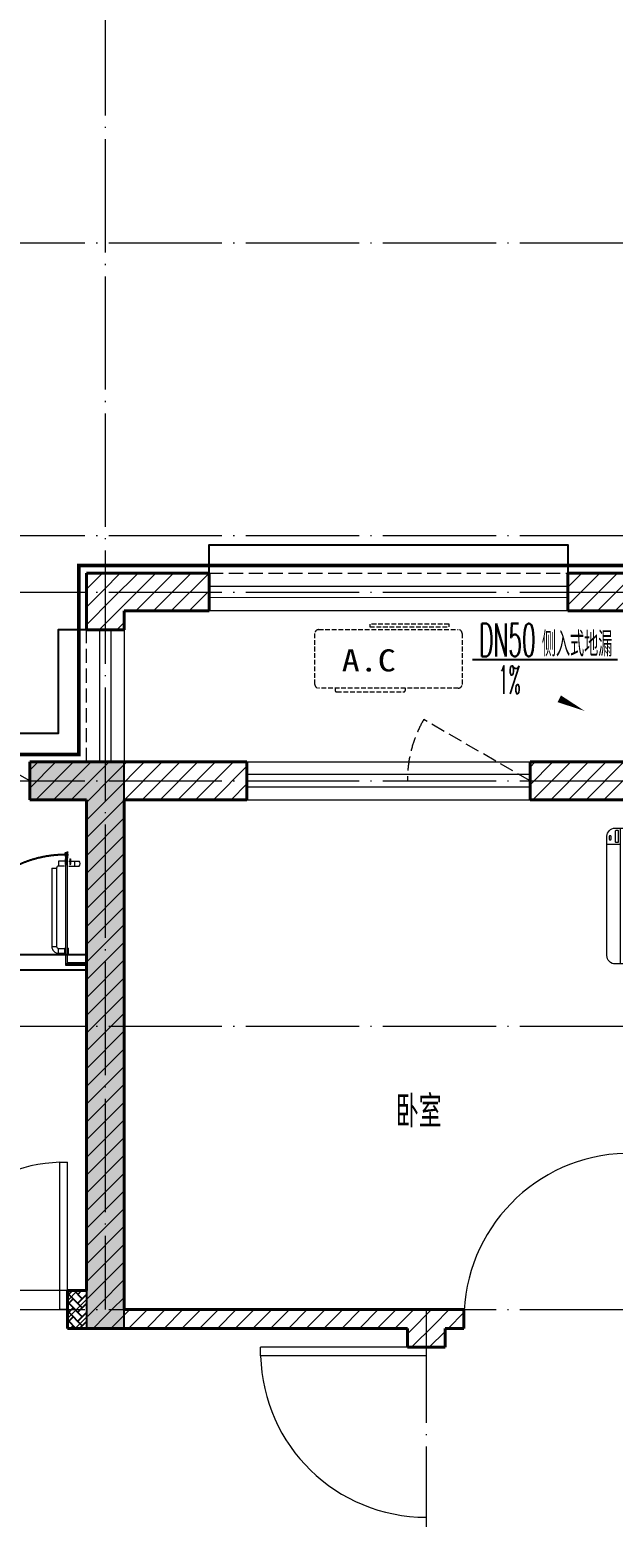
# Model space of a CAD drawing. Extents: x 27938 to 650306, y -92720 to 1524912.
# Drawn here: x 300917 to 304007, y 109106 to 116984 of the extents above; entities that cross this region are included whole.
import ezdxf

# ---------------------------------------------------------------- set-up
doc = ezdxf.new("R2010")
doc.units = 0
doc.header["$LTSCALE"] = 1000
doc.header["$MEASUREMENT"] = 0
doc.linetypes.add('DASH', pattern=[0.35, 0.25, -0.1])
doc.linetypes.add('DOTE', pattern=[2.42, 2, -0.2, 0.02, -0.2])
for name, color, linetype in [('COLUMN', 9, 'Continuous'), ('IP-bath&kitchen-JOHNSON', 4, 'Continuous'), ('P-bath&kitchen-JOHNSON', 4, 'Continuous'), ('PUB_TEXT', 4, 'Continuous'), ('TWT_LEAD', 3, 'Continuous'), ('保温', 6, 'Continuous'), ('看线', 251, 'Continuous')]:
    doc.layers.add(name, color=color, linetype=linetype)
for name, color, linetype, lineweight in [('DOTE', 19, 'DOTE', 9), ('LVTRY', 1, 'Continuous', 13), ('PUB_HATCH', 8, 'Continuous', 9), ('WALL', 9, 'Continuous', 40), ('WINDOW', 8, 'Continuous', 15), ('平面-排水沟', 86, 'Continuous', 15), ('平面-栏杆', 135, 'Continuous', 15), ('平面-看线', 45, 'Continuous', 15), ('平面-空调预留孔', 173, 'Continuous', 15)]:
    doc.layers.add(name, color=color, linetype=linetype, lineweight=lineweight)
doc.styles.add('_TCH_DIM', font='SIMPLEX.shx', dxfattribs={"width": 0.6, "oblique": 10, "bigfont": 'hztxt.shx'})
doc.styles.add('_TWT_SERIAL', font='simplex.shx', dxfattribs={"width": 0.6, "oblique": 10, "height": 3, "bigfont": 'aadri.shx'})
doc.styles.get("Standard").update_dxf_attribs({"font": 'gbenor.shx', "bigfont": 'gbcbig.shx'})
doc.styles.add('黑体', font='simhei.ttf')
pattern_1 = [(45, (0, 47.75), (-47.022601, 47.022601), [])]

# ---------------------------------------------------------------- blocks, each defined once
blk = doc.blocks.new('FGDGDRGSDGDG')
at = {"layer": 'DOTE', "linetype": 'DOTE', "ltscale": 0.3}
for p, q in [((519382.5, 529998.5), (519382.5, 522348.5)), ((488182.5, 527998.5), (546982.5, 527998.5)), ((488182.5, 526448.5), (546982.5, 526448.5)), ((488182.5, 526148.5), (546982.5, 526148.5)), ((488182.5, 525148.5), (546982.5, 525148.5)), ((488182.5, 523848.5), (546982.5, 523848.5)), ((488182.5, 522348.5), (546982.5, 522348.5)), ((521082.5, 522348.5), (521082.5, 513948.5))]:
    blk.add_line(p, q, dxfattribs=at)
blk = doc.blocks.new('rrrrrrrrrrrra')
at = {"color": 0}
for p, q in [((252.6, 483.7), (-87.4, 483.7)), ((-112.4, 458.7), (-112.4, 324.3)), ((277.6, 324.3), (277.6, 458.7)), ((-112.4, 324.3), (-63.7, -103.4)), ((277.6, 324.3), (227.5, -115.6)), ((-59.1, 271.1), (224.3, 271.1)), ((-20.6, 232.4), (-34.2, 153.6)), ((191.3, 200.5), (-26.1, 200.5)), ((185.8, 232.4), (-20.6, 232.4)), ((185.8, 232.4), (199.4, 153.6))]:
    blk.add_line(p, q, dxfattribs=at)
for centre, radius, start, end in [((-87.4, 458.7), 25, 90, 180), ((252.6, 458.7), 25, 0, 90), ((-59.1, 324.3), 53.3, 180, 270), ((224.3, 324.3), 53.3, 270, 0), ((-322.6, 209.8), 293.8, 333.53685, 351.48282), ((487.8, 209.8), 293.8, 188.51718, 206.46315), ((149, -3.2), 224.1, 158.52022, 180), ((16.2, -3.2), 224.1, 0, 21.47978), ((83.8, -63.6), 152.8, 195.07732, 340.11812)]:
    blk.add_arc(centre, radius, start, end, dxfattribs=at)
blk = doc.blocks.new('A$C1E0F638F')
at = {"color": 0}
for points in [[(499.7, 435.1), (499.7, 85.1), (0, 85.1), (0, 435.1)], [(269.9, 30), (229.9, 30), (229.9, 195), (269.9, 195)], [(119.9, 0), (179.9, 0), (179.9, 60), (119.9, 60)], [(146.9, 55), (152.9, 55), (152.9, 5), (146.9, 5)], [(229.9, 30), (269.9, 30), (269.9, 10), (229.9, 10)], [(379.9, 0), (319.9, 0), (319.9, 60), (379.9, 60)], [(352.9, 55), (346.9, 55), (346.9, 5), (352.9, 5)]]:
    blk.add_lwpolyline(points, close=True, dxfattribs=at)
blk.add_lwpolyline([(269.9, 60), (279.9, 60), (279.9, 0), (219.9, 0), (219.9, 60), (229.9, 60)], dxfattribs=at)
blk.add_circle((249.9, 236.3), 26, dxfattribs=at)
blk = doc.blocks.new('135')
blk.add_hatch(color=0).paths.add_polyline_path([(4.8, 1.8), (3.6, -1), (-4.7, 2.5), (-3.5, 5.3)])
at = {"color": 0}
for p, q in [((-6.3, 2.6), (5.4, -2.3)), ((-5.7, 2.9), (-5.2, 2.7)), ((-5.6, 18.9), (-3.4, 19.4)), ((-3.4, 19.4), (-5.5, 19.4)), ((5.2, 10.9), (-5.3, 10.9)), ((5.2, 9.7), (-5.2, 9.7)), ((-5.2, 2.7), (-3.8, 5.9)), ((-5, 10.9), (-5, 30.5)), ((-3.8, 5.9), (5.4, 2.1)), ((0, 0), (0, 39.1)), ((5.6, 18.9), (3.4, 19.3)), ((3.4, 19.3), (5.6, 19.3)), ((4.1, -1.2), (5.4, 2.1)), ((5, 10.9), (5, 32.3)), ((4.1, -1.2), (5.7, -1.8))]:
    blk.add_line(p, q, dxfattribs=at)
for centre, radius, start, end in [((6.2, 15.8), 13.5, 151.01474, 204.84033), ((13.5, 4.2), 20.5, 163.09243, 182.0012), ((-6, 3.6), 1, 184.22753, 248.46611), ((8.6, 15.5), 14.6, 166.278, 198.09535), ((13.5, 4.2), 19.5, 163.74431, 182.52687), ((-5.5, 3.3), 0.5, 181.9385, 247.25971), ((-5.2, 22.1), 0.5, 335.76434, 151.01474), ((3.8, 18.1), 9.42, 155.76434, 171.97728), ((5.2, 22.3), 0.5, 29.84246, 204.57404), ((-5.9, 17.2), 11.7, 10.47502, 24.57404), ((29.1, 6.7), 24, 172.94395, 199.23182), ((-6.3, 15.4), 12.4, 338.64492, 16.0476), ((-6, 15.8), 13.4, 334.91114, 29.84246), ((26.4, 6.3), 20.6, 169.14538, 199.95258), ((5.9, -1.2), 1.17, 247.45971, 19.95258), ((5.9, -1.4), 0.5, 247.45971, 19.23182)]:
    blk.add_arc(centre, radius, start, end, dxfattribs=at)
blk.add_open_spline([(-5, 30.5), (-4.1, 31.3), (-2.3, 33), (0.9, 29.2), (3.5, 31.1), (5, 32.3)], degree=3, knots=[0, 0, 0, 0, 3.066329, 6.218313, 11.124135, 11.124135, 11.124135, 11.124135], dxfattribs=at)
blk = doc.blocks.new('SDFAWERAWER')
at = {"layer": 'LVTRY', "color": 0}
for p, q in [((593987.8, -1242190.5), (593978.2, -1242214)), ((594017.1, -1242202.5), (593987.8, -1242190.5)), ((594015.8, -1242220.4), (594027.2, -1242192.7)), ((594022.6, -1242211.4), (594029.8, -1242193.8)), ((594025.4, -1242210.8), (594031.1, -1242196.8)), ((594027.2, -1242192.7), (594033, -1242195.1)), ((594029.8, -1242193.8), (594031.1, -1242196.8)), ((594032.2, -1242197.2), (594033, -1242195.1)), ((594033, -1242195.1), (594034, -1242197.4)), ((594033.8, -1242197.9), (594034, -1242197.4)), ((593941.2, -1242210.1), (593783.7, -1242594.8)), ((593964.6, -1242219.7), (593807.2, -1242604.4)), ((593941.2, -1242210.1), (593964.6, -1242219.7)), ((594007.5, -1242226), (593978.2, -1242214)), ((594015.8, -1242220.4), (594021.7, -1242222.8)), ((594025.7, -1242203.9), (594018.5, -1242221.5)), ((594018.5, -1242221.5), (594021.5, -1242220.3)), ((594025.4, -1242210.8), (594021.5, -1242220.3)), ((594022.6, -1242220.7), (594021.7, -1242222.8)), ((594021.7, -1242222.8), (594023.9, -1242221.9)), ((594024.2, -1242221.4), (594023.9, -1242221.9)), ((594027.7, -1242234.3), (594078.4, -1242255)), ((594047.3, -1242200.9), (594035.9, -1242228.7)), ((594035.9, -1242228.7), (594038.6, -1242229.7)), ((594037.3, -1242210.8), (594088, -1242231.6)), ((594038.6, -1242229.7), (594045.2, -1242213.6)), ((594038.6, -1242229.7), (594041.6, -1242228.5)), ((594041.6, -1242228.5), (594051.2, -1242205)), ((594049.9, -1242202), (594043.3, -1242218.2)), ((594047.3, -1242200.9), (594049.9, -1242202)), ((594049.9, -1242202), (594051.2, -1242205)), ((594057.1, -1242246.3), (594066.7, -1242222.8)), ((593783.7, -1242594.8), (593807.2, -1242604.4)), ((593803.2, -1242641.3), (593812.8, -1242617.9)), ((593803.2, -1242641.3), (593832.6, -1242653.3)), ((593812.8, -1242617.9), (593842.2, -1242629.9)), ((593842.2, -1242629.9), (593832.6, -1242653.3)), ((593833.8, -1242656.3), (593832.6, -1242653.3)), ((593845.2, -1242628.6), (593833.8, -1242656.3)), ((593836.5, -1242657.4), (593833.8, -1242656.3)), ((593847.8, -1242629.7), (593836.5, -1242657.4)), ((593845.2, -1242628.6), (593842.2, -1242629.9)), ((593847.8, -1242629.7), (593845.2, -1242628.6)), ((593847.1, -1242661.8), (593858.5, -1242634.1)), ((593847.1, -1242661.8), (593849.8, -1242662.9)), ((593849.8, -1242662.9), (593861.2, -1242635.2)), ((593852.1, -1242661.9), (593862.1, -1242637.4)), ((593858.5, -1242634.1), (593861.2, -1242635.2)), ((593861.2, -1242635.2), (593862.1, -1242637.4))]:
    blk.add_line(p, q, dxfattribs=at)
blk.add_lwpolyline([(593823.5, -1242717), (594045.8, -1242173.9), (594036.5, -1242170.2), (593814.2, -1242713.2)], close=True, dxfattribs=at)
blk.add_arc((594075.3, -1242240), 15.3, 281.79322, 33.70188, dxfattribs=at)
for centre, major_axis, start_param, end_param in [((593974.2, -1242223.6), (3.93, 9.6), 0, 1.570796), ((593816.8, -1242608.3), (13.5, 33.1), 1.570796, 3.141593), ((593816.8, -1242608.3), (3.93, 9.6), 1.570796, 3.141593)]:
    blk.add_ellipse(centre, major_axis=major_axis, ratio=1, start_param=start_param, end_param=end_param, dxfattribs=at)
at = {"layer": 'P-bath&kitchen-JOHNSON', "color": 0, "linetype": 'DASH'}
blk.add_arc((593809.8, -1242714), 586.2, 67.53695, 157.13247, dxfattribs=at)
at = {"layer": 'LVTRY', "color": 8, "xscale": -1, "rotation": 157.7329157530927}
blk.add_blockref('135', (594045.3, -1242161.9), dxfattribs=at)
blk = doc.blocks.new('A$C5DCB2F21')
at = {"layer": 'IP-bath&kitchen-JOHNSON', "color": 0}
for p, q in [((-68.3, -213.2), (-157.7, -275)), ((68.2, -213.2), (157.6, -275)), ((-0.1, -261.4), (-0.1, -424.7))]:
    blk.add_line(p, q, dxfattribs=at)
for centre, major_axis, ratio, start_param, end_param in [((0, -178.8), (-51, 0), 0.990052, -1.36297, 4.504563), ((0, -177.8), (-26.8, 0), 0.994812, -1.167677, 4.309269)]:
    blk.add_ellipse(centre, major_axis=major_axis, ratio=ratio, start_param=start_param, end_param=end_param, dxfattribs=at)
at = {"layer": 'LVTRY', "color": 0}
for p, q in [((73.6, 0), (-73.6, 0)), ((-10.5, -173.5), (-10.5, -49.3)), ((10.6, -173.5), (10.6, -49.3))]:
    blk.add_line(p, q, dxfattribs=at)
blk.add_lwpolyline([(73.6, 0), (73.6, -15.8), (-73.6, -15.8), (-73.6, 0)], dxfattribs=at)
for points in [[(-26.3, -30.7, -0.364142), (-37.8, -15.8, -0.020495)], [(-10.5, -49.4, 0.214893), (-26.3, -30.7, 7.649644)], [(10.6, -49.3, -0.21439), (26.3, -30.7, -7.649644)], [(26.3, -30.7, 0.364142), (37.8, -15.8, 0.020495)]]:
    blk.add_lwpolyline(points, format="xyb", dxfattribs=at)
blk.add_arc((0, -173.5), 10.5, 180, 0, dxfattribs=at)
for centre, major_axis, ratio, start_param, end_param in [((0, -181.3), (53.6, 0), 0.987577, 1.76809, 7.656688), ((-12.4, -164.7), (0, 1.43), 0.85, -1.570796, 4.712389), ((-12.4, -189.2), (0, 1.43), 0.85, 4.712389, 10.995574), ((12.5, -164.7), (0, 1.43), 0.85, 4.712389, 10.995574), ((12.5, -189.2), (0, 1.43), 0.85, 4.712389, 10.995574)]:
    blk.add_ellipse(centre, major_axis=major_axis, ratio=ratio, start_param=start_param, end_param=end_param, dxfattribs=at)
blk = doc.blocks.new('GDGDRGDGRD')
at = {"layer": 'IP-bath&kitchen-JOHNSON', "color": 0}
for p, q in [((490532.6, 524228.1), (491882.6, 524228.1)), ((490532.6, 524193.1), (491182.6, 524193.1)), ((490532.6, 524183.1), (491182.6, 524183.1)), ((490532.6, 524148.1), (491882.6, 524148.1)), ((491182.6, 524183.1), (491182.6, 524193.1)), ((491882.6, 524183.1), (491782.6, 524183.1)), ((491782.6, 524173.1), (491782.6, 524183.1)), ((491882.6, 524173.1), (491782.6, 524173.1))]:
    blk.add_line(p, q, dxfattribs=at)
for points in [[(490532.6, 525048.5), (490532.6, 524148.1), (490282.6, 524148.1)], [(490482.6, 525048.5), (490482.6, 524248.1), (490282.6, 524248.1)]]:
    blk.add_lwpolyline(points, dxfattribs=at)
at = {"layer": 'LVTRY', "color": 0}
blk.add_lwpolyline([(490882.6, 522448.5), (490282.6, 522448.5), (490282.6, 523348.5), (490882.6, 523348.5)], close=True, dxfattribs=at)
at = {"layer": 'IP-bath&kitchen-JOHNSON', "color": 8}
for name, p, rotation in [('A$C5DCB2F21', (490532.6, 524673.5), 90.008488524447), ('SDFAWERAWER', (-528535.9, 1449333.6), 22.25976934310711)]:
    blk.add_blockref(name, p, dxfattribs=dict(at, rotation=rotation))
at = {"layer": 'LVTRY', "color": 8, "extrusion": (0, 0, -1), "xscale": -1, "zscale": -1, "rotation": 270}
blk.add_blockref('rrrrrrrrrrrra', (-490766.3, 523665.7), dxfattribs=at)
at = {"layer": 'LVTRY', "color": 8, "xscale": -1, "rotation": 270}
blk.add_blockref('A$C1E0F638F', (490347.5, 522648.8), dxfattribs=at)
blk = doc.blocks.new('gdfgdgdgr')
at = {"layer": 'PUB_HATCH'}
blk.add_hatch(color=256, dxfattribs=at).paths.add_polyline_path([(506077.7, 529113.9), (506377.6, 529113.9), (506377.6, 526313.9), (506577.6, 526313.9), (506577.6, 529313.9), (506077.7, 529313.9)])
at = {"layer": 'COLUMN', "color": 8}
for p, q in [((506577.6, 529313.9), (506077.7, 529313.9)), ((506077.7, 529313.9), (506077.7, 529113.9)), ((506577.6, 526313.9), (506577.6, 529313.9)), ((506077.7, 529113.9), (506377.6, 529113.9)), ((506377.6, 529113.9), (506377.6, 526313.9)), ((506377.6, 526313.9), (506577.6, 526313.9))]:
    blk.add_line(p, q, dxfattribs=at)
blk = doc.blocks.new('A$C001338C2')
at = {"color": 0}
for p, q in [((845, 303.6), (55, 303.6)), ((109.1, 214.8), (109.1, 303.6)), ((0, 248.6), (0, 22)), ((900, 22), (900, 248.6)), ((22, 0), (878, 0))]:
    blk.add_line(p, q, dxfattribs=at)
at = {"color": 0, "lineweight": 5}
for p, q in [((900, 214.8), (0, 214.8)), ((900, 143.2), (0, 143.2))]:
    blk.add_line(p, q, dxfattribs=at)
at = {"color": 0}
for points in [[(89.2, 226.4), (22.2, 226.4, -0.414214), (16.7, 231.9), (16.7, 243.1, -0.414214), (22.2, 248.6), (89.2, 248.6, -0.414214), (94.7, 243.1), (94.7, 231.9, -0.414214)], [(73.1, 275), (56.8, 275, -0.414214), (51.3, 280.5), (51.3, 283.4, -0.414214), (56.8, 288.9), (73.1, 288.9, -0.414214), (78.6, 283.4), (78.6, 280.5, -0.414214)]]:
    blk.add_lwpolyline(points, format="xyb", close=True, dxfattribs=at)
for centre, radius, start, end in [((55, 248.6), 55, 90, 180), ((845, 248.6), 55, 360, 90), ((22, 22), 22, 180, 270), ((878, 22), 22, 270, 360)]:
    blk.add_arc(centre, radius, start, end, dxfattribs=at)
blk = doc.blocks.new('A$C263B1184')
at = {"layer": '保温', "linetype": 'ByBlock', "ltscale": 10}
h = blk.add_hatch(dxfattribs=at)
h.set_pattern_fill('AR-HBONE', color=251, scale=55)
h.set_pattern_definition([(45, (-1021060.394, -345260.66), (0, 47.4157523), [100.584, -33.528]), (135, (-1021036.686, -345236.954), (3e-15, 47.4157523), [100.584, -33.528])])
h.paths.add_polyline_path([(12100, 6200), (12100, 6400), (12200, 6400), (12200, 6200)])
blk = doc.blocks.new('gsergvr')
at = {"layer": '平面-空调预留孔', "color": 0, "linetype": 'DASH', "ltscale": 0.1}
for p, q in [((34075.4, 17176.2), (34075.4, 17166.2)), ((34448.2, 17166.2), (34448.2, 17176.2)), ((34085.4, 17156.2), (34438.2, 17156.2))]:
    blk.add_line(p, q, dxfattribs=at)
blk.add_lwpolyline([(34679.3, 17515.3), (34259.5, 17515.3), (34259.5, 17500.2), (34679.3, 17500.2)], close=True, dxfattribs=at)
blk.add_lwpolyline([(34728.6, 17176.2), (33988.6, 17176.2, -0.414214), (33968.6, 17196.2), (33968.6, 17466.2, -0.414214), (33988.6, 17486.2), (34728.6, 17486.2, -0.414214), (34748.6, 17466.2), (34748.6, 17196.2, -0.414214)], format="xyb", close=True, dxfattribs=at)
for centre, start, end in [((34085.4, 17166.2), 180, 270), ((34438.2, 17166.2), 270, 0)]:
    blk.add_arc(centre, 10, start, end, dxfattribs=at)
at = {"layer": '平面-空调预留孔', "color": 0, "linetype": 'DASH', "ltscale": 0.1, "style": '黑体', "width": 1.2}
blk.add_text('A.C', height=117.05, dxfattribs=at).set_placement((34110.9, 17264.8))
blk = doc.blocks.new('rtyryrtyeeretee')
at = {"layer": '平面-空调预留孔', "color": 8}
blk.add_blockref('gsergvr', (635673.5, 326705.8), dxfattribs=at)
blk = doc.blocks.new('$DorLib2D$00000001')
for p, q in [((0.45, 0.975), (0.5, 0.975)), ((0.45, 0), (0.45, 0.975)), ((0.5, 0), (0.5, 0.975)), ((0.5, 0), (0.45, 0))]:
    blk.add_line(p, q)
at = {"lineweight": 13}
blk.add_arc((0.475, 0), 0.975, 91.46928, 180, dxfattribs=at)
blk = doc.blocks.new('$WINLIB2D$00000001')
at = {"color": 0}
for points in [[(-0.5, 0.5), (-0.5, -0.5)], [(-0.5, 0.5), (0.5, 0.5)], [(0.5, -0.5), (0.5, 0.5)], [(0.5, 0.1667), (-0.5, 0.1667)], [(0.5, -0.1667), (-0.5, -0.1667)], [(-0.5, -0.5), (0.5, -0.5)]]:
    blk.add_lwpolyline(points, dxfattribs=at)

msp = doc.modelspace()

# ---------------------------------------------------------------- hatches: boundary and pattern name
at = {"layer": 'PUB_HATCH'}
h = msp.add_hatch(dxfattribs=at)
h.set_pattern_fill('普通砖', color=256, scale=50, style=0)
h.set_pattern_definition(pattern_1)
h.paths.add_polyline_path([(301866.5, 114105.9), (301216.6, 114105.9), (301416.6, 113905.9), (301866.5, 113905.9)])
h = msp.add_hatch(dxfattribs=at)
h.set_pattern_fill('普通砖', color=256, scale=50, style=0)
h.set_pattern_definition(pattern_1)
h.paths.add_polyline_path([(301416.6, 113905.9), (301216.6, 114105.9), (301216.6, 113805.9), (301416.6, 113805.9)])
h = msp.add_hatch(dxfattribs=at)
h.set_pattern_fill('普通砖', color=256, scale=50, style=0)
h.set_pattern_definition(pattern_1)
h.paths.add_polyline_path([(304216.6, 113905.9), (304416.6, 114105.9), (303766.5, 114105.9), (303766.5, 113905.9)])
h = msp.add_hatch(dxfattribs=at)
h.set_pattern_fill('普通砖', color=256, scale=50, style=0)
h.set_pattern_definition(pattern_1)
h.paths.add_polyline_path([(301316.6, 113105.9), (300916.6, 113105.9), (300916.6, 112905.9), (301216.6, 112905.9), (301316.6, 112972.5)])
h = msp.add_hatch(dxfattribs=at)
h.set_pattern_fill('普通砖', color=256, scale=50, style=0)
h.set_pattern_definition(pattern_1)
h.paths.add_polyline_path([(301416.6, 112905.9), (302066.5, 112905.9), (302066.5, 113105.9), (301316.6, 113105.9), (301316.6, 112972.5)])
h = msp.add_hatch(dxfattribs=at)
h.set_pattern_fill('普通砖', color=256, scale=50, style=0)
h.set_pattern_definition(pattern_1)
h.paths.add_polyline_path([(304316.6, 113105.9), (303566.5, 113105.9), (303566.5, 112905.9), (304216.6, 112905.9), (304316.6, 112972.5)])
h = msp.add_hatch(dxfattribs=at)
h.set_pattern_fill('普通砖', color=256, scale=50, style=0)
h.set_pattern_definition(pattern_1)
h.paths.add_polyline_path([(301316.6, 112972.5), (301216.6, 112905.9), (301216.6, 110305.9), (301316.6, 110205.9), (301416.6, 110205.9), (301416.6, 112905.9)])
h = msp.add_hatch(dxfattribs=at)
h.set_pattern_fill('普通砖', color=256, scale=50, style=0)
h.set_pattern_definition(pattern_1)
h.paths.add_polyline_path([(301216.6, 110305.9), (301116.6, 110305.9), (301116.6, 110105.9), (301316.6, 110105.9), (301316.6, 110205.9)])
h = msp.add_hatch(dxfattribs=at)
h.set_pattern_fill('普通砖', color=256, scale=50, style=0)
h.set_pattern_definition(pattern_1)
h.paths.add_polyline_path([(303016.6, 110139.2), (303016.6, 110205.9), (301316.6, 110205.9), (301316.6, 110105.9), (302916.6, 110105.9)])
h = msp.add_hatch(dxfattribs=at)
h.set_pattern_fill('普通砖', color=256, scale=50, style=0)
h.set_pattern_definition(pattern_1)
h.paths.add_polyline_path([(302916.6, 110105.9), (302916.6, 110005.9), (303116.6, 110005.9), (303116.6, 110105.9), (303016.6, 110139.2)])
h = msp.add_hatch(dxfattribs=at)
h.set_pattern_fill('普通砖', color=256, scale=50, style=0)
h.set_pattern_definition(pattern_1)
h.paths.add_polyline_path([(303116.6, 110105.9), (303216.6, 110105.9), (303216.6, 110205.9), (303016.6, 110205.9), (303016.6, 110139.2)])

# ---------------------------------------------------------------- linework, layer by layer
at = {"color": 8, "linetype": 'DASH', "ltscale": 0.8, "const_width": 20}
msp.add_lwpolyline([(299516.4, 113145.9), (301176.3, 113145.9), (301176.3, 114145.9), (304456.4, 114145.9), (304456.4, 113145.9), (305976.4, 113145.9), (305976.6, 114145.9), (309176.3, 114145.9), (309176.3, 114445.9), (310876.4, 114445.9), (310876.4, 115995.9), (315556.4, 115995.9), (315556.4, 114445.9), (317256.5, 114445.9), (317256.5, 114145.9), (320456.4, 114145.8)], dxfattribs=at)
at = {"layer": 'TWT_LEAD'}
msp.add_line((304030, 113647.1), (303262.1, 113647.1), dxfattribs=at)
at = {"layer": 'WALL', "color": 8}
for p, q in [((301866.5, 114105.9), (301216.6, 114105.9)), ((301216.6, 114105.9), (301216.6, 113805.9)), ((301866.5, 113905.9), (301866.5, 114105.9)), ((304416.6, 114105.9), (303766.5, 114105.9)), ((303766.5, 113905.9), (303766.5, 114105.9)), ((301866.5, 113905.9), (301416.6, 113905.9)), ((301416.6, 113905.9), (301416.6, 113805.9)), ((304216.6, 113905.9), (303766.5, 113905.9)), ((301416.6, 113805.9), (301216.6, 113805.9)), ((301316.6, 113105.9), (300916.6, 113105.9)), ((300916.6, 113105.9), (300916.6, 112905.9)), ((302066.5, 113105.9), (301316.6, 113105.9)), ((302066.5, 112905.9), (302066.5, 113105.9)), ((304316.6, 113105.9), (303566.5, 113105.9)), ((303566.5, 113105.9), (303566.5, 112905.9)), ((300916.6, 112905.9), (301216.6, 112905.9)), ((301216.6, 112905.9), (301216.6, 110305.9)), ((301416.6, 112905.9), (302066.5, 112905.9)), ((301416.6, 112905.9), (301416.6, 110205.9)), ((303566.5, 112905.9), (304216.6, 112905.9)), ((301216.6, 110305.9), (301116.6, 110305.9)), ((301116.6, 110305.9), (301116.6, 110105.9)), ((303016.6, 110205.9), (301416.6, 110205.9)), ((303216.6, 110205.9), (303016.6, 110205.9)), ((303216.6, 110105.9), (303216.6, 110205.9)), ((301116.6, 110105.9), (301316.6, 110105.9)), ((302916.6, 110105.9), (301316.6, 110105.9)), ((302916.6, 110105.9), (302916.6, 110005.9)), ((303116.6, 110105.9), (303216.6, 110105.9)), ((303116.6, 110005.9), (303116.6, 110105.9)), ((302916.6, 110005.9), (303116.6, 110005.9))]:
    msp.add_line(p, q, dxfattribs=at)
at = {"layer": 'WINDOW', "color": 8}
msp.add_line((301116.6, 110305.9), (300316.6, 110305.9), dxfattribs=at)
at = {"layer": 'WINDOW', "color": 8, "linetype": 'DASH', "ltscale": 0.3}
for points in [[(303566.5, 113005.9), (303003.4, 113330.5, 0.131485), (302916.5, 113005.9)], [(303566.5, 113005.9), (303003.4, 113330.5, 0.131485), (302916.5, 113005.9)], [(300916.6, 113005.9), (300526.8, 113230.8, 0.131605), (300466.6, 113005.9)], [(300916.6, 113005.9), (300526.8, 113230.8, 0.131605), (300466.6, 113005.9)]]:
    msp.add_lwpolyline(points, format="xyb", dxfattribs=at)
at = {"layer": '平面-排水沟', "color": 8}
msp.add_lwpolyline([(303570.4, 113512.7, 0, 0, 0), (303856.5, 113375.8, 0, 40, 0), (303721.2, 113440.5, 0, 0, 0)], format="xyseb", dxfattribs=at)
at = {"layer": '平面-栏杆', "color": 8}
for points in [[(303766.5, 114035.9), (301866.5, 114036.1)], [(303766.5, 113975.9), (301866.5, 113976.1)], [(301286.9, 113805.8), (301286.6, 113105.9)], [(301346.9, 113805.8), (301346.6, 113105.9)]]:
    msp.add_lwpolyline(points, dxfattribs=at)
at = {"layer": '平面-看线', "color": 8, "linetype": 'DASH', "ltscale": 0.3}
for p, q in [((301866.5, 114106.1), (303766.5, 114105.9)), ((301216.6, 113105.8), (301216.9, 113805.8))]:
    msp.add_line(p, q, dxfattribs=at)
at = {"layer": '平面-看线', "color": 8}
for points in [[(303766.5, 113905.9), (301866.5, 113906.1)], [(301416.9, 113805.8), (301416.6, 113105.9)]]:
    msp.add_lwpolyline(points, dxfattribs=at)
at = {"layer": '看线', "color": 8, "ltscale": 0.5}
for points in [[(301866.5, 114105.9), (301866.5, 114255.9), (303766.5, 114255.8), (303766.5, 114105.8)], [(301216.9, 113805.8), (301066.9, 113805.8), (301066.9, 113255.9), (299516.6, 113255.9)]]:
    msp.add_lwpolyline(points, dxfattribs=at)

# ---------------------------------------------------------------- block references
msp.add_blockref('FGDGDRGSDGDG', (-218065.9, -412142.6))
at = {"color": 8}
for name, p in [('gdfgdgdgr', (-205160.8, -416208)), ('rtyryrtyeeretee', (-367215.5, -230385.2)), ('GDGDRGDGRD', (-190665.9, -412142.6))]:
    msp.add_blockref(name, p, dxfattribs=at)
at = {"color": 8, "xscale": -1}
msp.add_blockref('A$C263B1184', (313316.6, 103905.9), dxfattribs=at)
at = {"layer": 'WINDOW', "color": 8}
for name, p, xscale, yscale, zscale, rotation in [('$WINLIB2D$00000001', (302816.5, 113005.9), -1500, 200, -1500, 180), ('$DorLib2D$00000001', (303666.6, 110155.9), -900, -900, -900, 180), ('$DorLib2D$00000001', (300716.6, 110205.9), -800, -800, -800, 180), ('$DorLib2D$00000001', (303016.6, 109555.9), -900, -900, -900, 270)]:
    msp.add_blockref(name, p, dxfattribs=dict(at, xscale=xscale, yscale=yscale, zscale=zscale, rotation=rotation))
at = {"layer": '平面-空调预留孔', "color": 8, "xscale": -0.8000000000465648, "yscale": 0.8000000000465648, "zscale": 0.8000000000465646, "rotation": 89.99999976656984}
msp.add_blockref('A$C001338C2', (304216.5, 112756.1), dxfattribs=at)

# ---------------------------------------------------------------- texts
at = {"layer": 'PUB_TEXT', "color": 8}
msp.add_text('卧室', height=168.79, dxfattribs=at).set_placement((302855.2, 111170.1))
at = {"layer": 'TWT_LEAD', "color": 7, "style": '_TWT_SERIAL'}
for s, height, width, p in [('DN50', 175, 0.48, (303297.1, 113664.6)), ('侧入式地漏', 130.91, 0.6, (303629.1, 113664.6))]:
    msp.add_text(s, height=height, dxfattribs=dict(at, width=width)).set_placement(p)
at = {"layer": '平面-排水沟', "color": 8, "style": '_TCH_DIM', "width": 0.423529}
msp.add_text('1%', height=148.75, dxfattribs=at).set_placement((303398.5, 113466.4))

doc.saveas('drawing.dxf')
